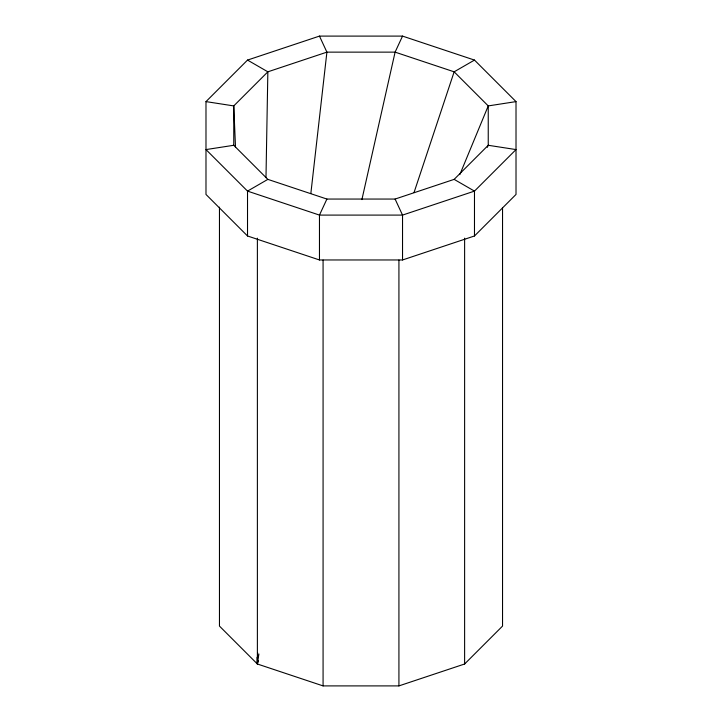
<?xml version="1.0" encoding="UTF-8"?>
<svg xmlns="http://www.w3.org/2000/svg" width="722" height="722" viewBox="0 0 722 722"><rect width="100%" height="100%" fill="white"/><g stroke="black" fill="none" stroke-linecap="round" stroke-linejoin="round"><path stroke-width="1.08" d="M265.985 177.648L267.853 71.821L247.52 60.079L205.987 101.612L205.987 194.444L247.52 235.977L319.467 259.965L402.533 259.965L474.48 235.977L516.013 194.444L516.013 101.612L474.48 60.079L402.533 36.1L319.467 36.1L247.52 60.079M257.628 652.733L257.384 664.005L323.077 685.9L398.923 685.9L464.616 664.005L502.539 626.082L502.539 208.135M310.866 193.334L326.904 52.137L319.467 36.1M258.882 653.97L257.384 664.005L219.461 626.082L219.461 207.151M361.902 199.597L395.096 52.137L402.533 36.1M258.341 660.756L257.384 664.005L257.077 657.255M414.013 192.612L454.147 71.821L474.48 60.079M459.815 174.634L488.243 105.917L516.013 101.612M487.323 147.342L488.243 145.284L488.243 105.917L454.147 71.821L395.096 52.137L326.904 52.137L267.853 71.821L233.757 105.917L233.757 145.284L267.853 179.372L326.904 199.055L395.096 199.055L454.147 179.372L488.243 145.284L516.013 149.58L474.48 191.113L402.533 215.093L319.467 215.093L247.52 191.113L205.987 149.58L233.757 145.284M326.904 199.055L319.467 215.093L319.467 259.965M267.853 179.372L247.52 191.113L247.52 235.977M205.987 101.612L233.757 105.917L235.525 147.541M454.147 179.372L474.48 191.113L474.48 235.977M395.096 199.055L402.533 215.093L402.533 259.965M257.285 661.749L257.384 664.005L257.384 238.17M464.616 238.17L464.616 664.005M398.923 260.064L398.923 685.9M323.077 260.064L323.077 685.9"/></g></svg>
